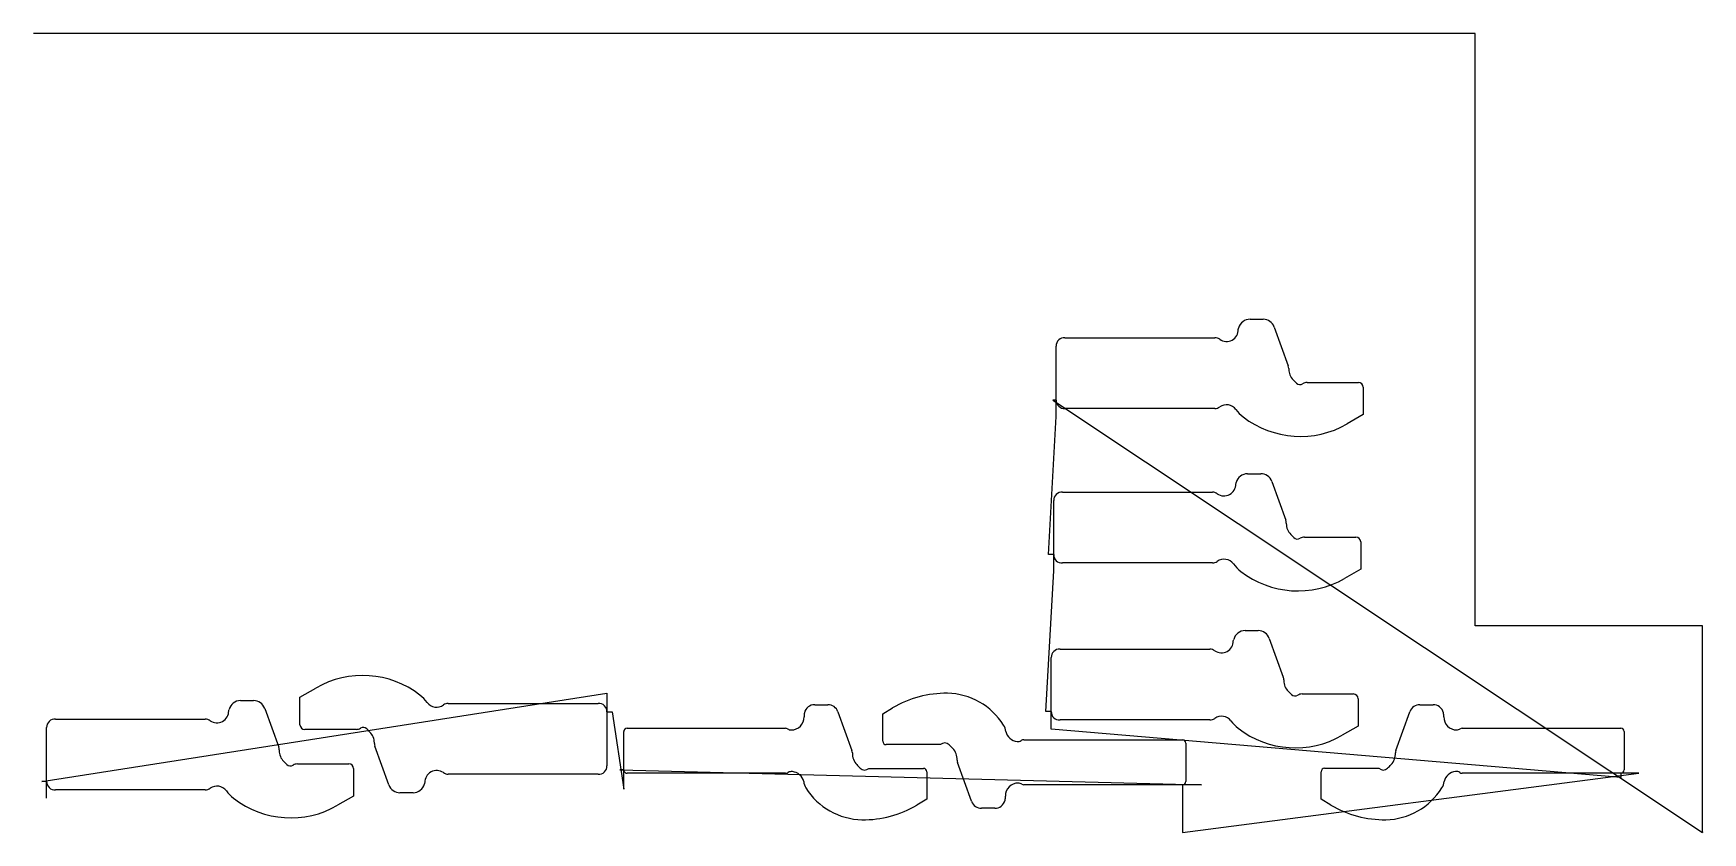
# Model space of a CAD drawing. Header units: metres. Extents: x 260 to 2740, y 0 to 1186.
import ezdxf

# ---------------------------------------------------------------- set-up
doc = ezdxf.new("R2010")
doc.units = ezdxf.units.M

msp = doc.modelspace()

# ---------------------------------------------------------------- linework, layer by layer
at = {"layer": 'TOOL_0'}
for p, q in [((260.978, 1186.463), (259.978, 1186.463)), ((2401.885, 1186.463), (260.978, 1186.463)), ((2401.885, 307.009), (2401.885, 1186.463)), ((2067.539, 762.125), (2087.02, 762.125)), ((2103.473, 750.586), (2124.291, 693.127)), ((1779.538, 642.126), (1779.538, 722.126)), ((1792.538, 734.626), (2015.225, 734.626)), ((2125.039, 688.869), (2125.039, 687.98)), ((2131.629, 672.07), (2136.378, 667.321)), ((2152.217, 668.124), (2228.539, 668.124)), ((2235.539, 661.124), (2235.539, 620.469)), ((1779.539, 642.124), (1774.478, 642.124)), ((1774.478, 642.124), (2739.858, -0.007)), ((1779.538, 617.644), (1779.538, 642.126)), ((2015.226, 629.624), (1792.539, 629.624)), ((2235.539, 620.469), (2211.737, 606.727)), ((1768.231, 412.807), (1779.538, 617.644)), ((2063.852, 532.808), (2083.333, 532.808)), ((2099.786, 521.269), (2120.604, 463.81)), ((1788.851, 505.309), (2011.538, 505.309)), ((1775.851, 412.809), (1775.851, 492.809)), ((2121.352, 459.552), (2121.352, 458.663)), ((2127.942, 442.753), (2132.691, 438.004)), ((2148.53, 438.807), (2224.852, 438.807)), ((2231.852, 431.807), (2231.852, 391.152)), ((1775.852, 412.807), (1768.231, 412.807)), ((1775.851, 388.455), (1775.851, 412.809)), ((2011.539, 400.307), (1788.852, 400.307)), ((1764.353, 179.79), (1775.851, 388.455)), ((2231.852, 391.152), (2208.05, 377.41)), ((2060.165, 299.791), (2079.646, 299.791)), ((2739.858, 307.009), (2401.885, 307.009)), ((2739.858, 0.993), (2739.858, 307.009)), ((2096.099, 288.252), (2116.917, 230.793)), ((1772.164, 179.792), (1772.164, 259.792)), ((1785.164, 272.292), (2007.851, 272.292)), ((2117.665, 226.535), (2117.665, 225.646)), ((272.435, 75.928), (1112.038, 206.952)), ((656.039, 200.869), (679.841, 214.611)), ((656.039, 160.214), (656.039, 200.869)), ((1112.038, 206.952), (1112.038, 179.213)), ((2124.255, 209.736), (2129.004, 204.987)), ((2144.843, 205.79), (2221.165, 205.79)), ((2228.165, 198.79), (2228.165, 158.135)), ((567.674, 195.929), (587.155, 195.929)), ((603.608, 184.39), (624.426, 126.931)), ((876.352, 191.714), (1099.039, 191.714)), ((1112.038, 179.213), (1112.038, 99.213)), ((1112.039, 179.214), (1119.655, 179.214)), ((1119.655, 179.214), (1136.968, 64.234)), ((1420.818, 189.829), (1440.299, 189.829)), ((1455.248, 179.345), (1476.066, 121.886)), ((1521.811, 176.157), (1536.395, 185.076)), ((1521.811, 135.528), (1521.811, 176.157)), ((1772.165, 179.79), (1764.353, 179.79)), ((1772.164, 153.727), (1772.164, 179.792)), ((2284.211, 121.95), (2305.029, 179.409)), ((2319.978, 189.893), (2339.459, 189.893)), ((279.673, 75.93), (279.673, 155.93)), ((292.673, 168.43), (515.36, 168.43)), ((739.361, 153.214), (663.039, 153.214)), ((759.949, 149.268), (755.2, 154.017)), ((1136.968, 93.029), (1136.968, 149.829)), ((1141.968, 154.829), (1377.526, 154.829)), ((2618.309, 81.781), (1772.164, 153.727)), ((2007.852, 167.29), (1785.165, 167.29)), ((2228.165, 158.135), (2204.363, 144.393)), ((2382.751, 154.893), (2618.309, 154.893)), ((2623.309, 149.893), (2623.309, 93.093)), ((766.539, 132.469), (766.539, 133.358)), ((788.105, 70.752), (767.287, 128.211)), ((1607.754, 130.528), (1526.811, 130.528)), ((1731.453, 137.826), (1967.011, 137.826)), ((1972.011, 132.826), (1972.011, 76.026)), ((625.174, 122.673), (625.174, 121.784)), ((631.764, 105.874), (636.513, 101.125)), ((652.352, 101.928), (728.674, 101.928)), ((1653.732, 46.512), (1632.914, 103.971)), ((279.674, 75.928), (272.435, 75.928)), ((279.673, 51.303), (279.673, 75.93)), ((735.674, 94.928), (735.674, 54.273)), ((1099.038, 86.713), (876.351, 86.713)), ((1136.969, 93.031), (1131.378, 93.031)), ((1131.378, 93.031), (1995.586, 71.028)), ((1136.968, 64.234), (1136.968, 93.029)), ((1377.527, 88.031), (1141.969, 88.031)), ((1501.225, 95.329), (1582.168, 95.329)), ((1587.168, 90.329), (1587.168, 49.7)), ((1967.011, -0.001), (2645.108, 88.094)), ((2173.108, 49.764), (2173.108, 90.393)), ((2178.108, 95.393), (2259.051, 95.393)), ((2618.308, 88.094), (2382.75, 88.094)), ((2645.108, 88.094), (2618.308, 88.094)), ((2618.309, 88.093), (2618.309, 81.781)), ((515.361, 63.428), (292.674, 63.428)), ((735.674, 54.273), (711.872, 40.531)), ((824.038, 59.213), (804.558, 59.213)), ((1587.168, 49.7), (1572.584, 40.781)), ((1967.011, 71.028), (1731.453, 71.028)), ((1995.586, 71.028), (1967.011, 71.028)), ((1967.011, 71.026), (1967.011, 62.789)), ((1967.011, 62.789), (1967.011, -0.001)), ((2187.692, 40.845), (2173.108, 49.764)), ((1688.161, 36.028), (1668.681, 36.028)), ((2739.858, -0.007), (2739.858, 0.993)), ((2739.858, 0.993), (2739.858, -0.007)), ((2739.858, -0.007), (2739.858, 0.993))]:
    msp.add_line(p, q, dxfattribs=at)
for centre, radius, start, end in [((2032.538, 746.626), 17.5, 234.754243, 1.715773), ((2028.809, 754.625), 22.5, 340.596267, 345.522786), ((2067.539, 744.625), 17.5, 90, 165.522241), ((2087.02, 744.625), 17.5, 19.915692, 90), ((1791.526, 722.669), 12, 85.162209, 182.593457), ((2015.225, 722.126), 12.5, 54.751127, 90), ((2112.539, 688.869), 12.5, 0, 19.916531), ((2147.539, 687.98), 22.5, 180, 225), ((2141.681, 672.624), 7.5, 225, 301.789174), ((2152.217, 655.624), 12.5, 90, 121.789174), ((2228.539, 661.124), 7, 0, 90), ((1791.527, 641.581), 12, 177.406543, 274.837791), ((2015.226, 642.124), 12.5, 270, 305.248873), ((2032.539, 617.625), 17.5, 36.869898, 125.247646), ((2092.539, 662.624), 57.5, 216.8691, 232.28189), ((2142.309, 726.979), 138.855, 232.282444, 300.00017), ((2063.852, 515.308), 17.5, 90, 165.522241), ((2083.333, 515.308), 17.5, 19.915692, 90), ((1787.839, 493.352), 12, 85.162209, 182.593457), ((2011.538, 492.809), 12.5, 54.751127, 90), ((2028.851, 517.309), 17.5, 234.754243, 1.715773), ((2025.122, 525.308), 22.5, 340.596267, 345.522786), ((2108.852, 459.552), 12.5, 0, 19.916531), ((2143.852, 458.663), 22.5, 180, 225), ((2137.994, 443.307), 7.5, 225, 301.789174), ((2148.53, 426.307), 12.5, 90, 121.789174), ((2224.852, 431.807), 7, 0, 90), ((1787.84, 412.264), 12, 177.406543, 274.837791), ((2011.539, 412.807), 12.5, 270, 305.248873), ((2028.852, 388.308), 17.5, 36.869898, 125.247646), ((2088.852, 433.307), 57.5, 216.8691, 232.28189), ((2138.622, 497.662), 138.855, 232.282444, 300.00017), ((2060.165, 282.291), 17.5, 90, 165.522241), ((2079.646, 282.291), 17.5, 19.915692, 90), ((2025.164, 284.292), 17.5, 234.754243, 1.715773), ((2021.435, 292.291), 22.5, 340.596267, 345.522786), ((1784.152, 260.335), 12, 85.162209, 182.593457), ((2007.851, 259.792), 12.5, 54.751127, 90), ((749.269, 94.359), 138.855, 52.283023, 120.00017), ((2105.165, 226.535), 12.5, 0, 19.916531), ((2140.165, 225.646), 22.5, 180, 225), ((799.039, 158.714), 57.5, 36.869898, 52.283288), ((1615.751, 51.315), 155.529, 89.159664, 120.679262), ((1615.751, 105.778), 101.075, 32.163594, 88.70687), ((2134.307, 210.29), 7.5, 225, 301.789174), ((2144.843, 193.29), 12.5, 90, 121.789174), ((2221.165, 198.79), 7, 0, 90), ((532.673, 180.43), 17.5, 234.754243, 1.715773), ((528.944, 188.429), 22.5, 340.596267, 345.522786), ((567.674, 178.429), 17.5, 90, 165.522241), ((587.155, 178.429), 17.5, 19.915692, 90), ((859.039, 203.714), 17.5, 216.869898, 305.245757), ((876.352, 179.214), 12.5, 90, 125.248873), ((1100.051, 179.757), 12, 357.406543, 94.837791), ((1435.81, 172.311), 30.9, 169.630141, 181.010615), ((1420.832, 173.911), 15.918, 90.050392, 165.587494), ((1440.284, 173.907), 15.922, 19.971423, 89.946022), ((1784.153, 179.247), 12, 177.406543, 274.837791), ((2319.993, 173.971), 15.921, 90.053978, 160.028577), ((2339.445, 173.975), 15.918, 14.40902, 89.949608), ((2324.467, 172.375), 30.9, 358.989385, 10.368035), ((291.661, 156.473), 12, 85.162209, 182.593457), ((515.36, 155.93), 12.5, 54.751127, 90), ((663.039, 160.214), 7, 180, 270), ((739.361, 165.714), 12.5, 270, 301.789174), ((749.897, 148.714), 7.5, 45, 121.789174), ((744.039, 133.358), 22.5, 0, 45), ((1141.968, 149.829), 5, 90, 180), ((1377.495, 148.809), 6.02, 60.939849, 89.704958), ((1385.863, 161.706), 9.377, 234.509912, 269.725041), ((1385.818, 171.429), 19.1, 270, 1.010979), ((1682.764, 147.969), 21.886, 5.661101, 32.052557), ((1723.169, 154.446), 19.119, 193.052793, 264.826733), ((2007.852, 179.79), 12.5, 270, 305.248873), ((2025.165, 155.291), 17.5, 36.869898, 125.247646), ((2085.165, 200.29), 57.5, 216.8691, 232.28189), ((2134.935, 264.645), 138.855, 232.282444, 300.00017), ((2374.459, 171.493), 19.1, 178.989021, 270), ((2374.414, 161.77), 9.377, 270.274959, 305.490088), ((2382.782, 148.873), 6.02, 90.295042, 119.060151), ((2618.309, 149.893), 5, 0, 90), ((612.674, 122.673), 12.5, 0, 19.916531), ((779.039, 132.469), 12.5, 180, 199.916531), ((1526.811, 135.528), 5, 180, 270), ((1614.019, 123.928), 9.1, 45, 133.508375), ((1484.877, -9.963), 195.122, 43.736021, 45.98611), ((1608.014, 108.495), 24.262, 358.084396, 42.64812), ((1722.922, 145.067), 9.775, 261.309541, 299.179278), ((1731.551, 131.419), 6.408, 90.876315, 127.071964), ((1967.011, 132.826), 5, 0, 90), ((647.674, 121.784), 22.5, 180, 225), ((641.816, 106.428), 7.5, 225, 301.789174), ((652.352, 89.428), 12.5, 90, 121.789174), ((728.674, 94.928), 7, 0, 90), ((1100.05, 98.67), 12, 265.162209, 2.593457), ((1465.818, 118.173), 10.9, 0, 19.916191), ((1500.966, 117.362), 24.262, 178.084396, 222.64812), ((1624.103, 235.82), 195.122, 223.736021, 225.985695), ((1643.162, 107.684), 10.9, 180, 199.916191), ((2136.174, 235.884), 195.122, 314.01389, 316.263564), ((2259.31, 117.426), 24.262, 317.350143, 1.915525), ((2294.459, 118.237), 10.9, 160.083809, 180), ((291.662, 75.385), 12, 177.406543, 274.837791), ((859.038, 74.713), 17.5, 54.754243, 181.719143), ((876.351, 99.213), 12.5, 234.751127, 270), ((1141.969, 93.031), 5, 180, 270), ((1377.429, 94.438), 6.408, 270.876315, 307.071964), ((1386.058, 80.79), 9.775, 81.309541, 119.179278), ((1385.811, 71.411), 19.119, 13.052793, 84.826733), ((1426.215, 77.889), 21.886, 185.663965, 212.052557), ((1494.96, 101.929), 9.1, 224.995548, 313.508375), ((1582.168, 90.329), 5, 0, 90), ((1967.011, 76.026), 5, 270, 0), ((2178.108, 90.393), 5, 90, 180), ((2265.316, 101.993), 9.1, 226.491625, 315), ((2334.062, 77.952), 21.886, 327.943834, 354.336035), ((2374.466, 71.475), 19.119, 95.173537, 166.950126), ((2374.219, 80.853), 9.776, 60.820722, 98.690459), ((2382.848, 94.501), 6.408, 232.928036, 269.123685), ((2618.309, 93.093), 5, 270, 0), ((515.361, 75.928), 12.5, 270, 305.248873), ((532.674, 51.429), 17.5, 36.869898, 125.247646), ((592.674, 96.428), 57.5, 216.8691, 232.28189), ((642.444, 160.783), 138.855, 232.282444, 300.00017), ((804.558, 76.713), 17.5, 199.915692, 270), ((824.038, 76.713), 17.5, 270, 345.522241), ((862.768, 66.713), 22.5, 160.596267, 165.522786), ((1493.228, 120.079), 101.075, 212.163114, 268.706303), ((1673.169, 53.546), 30.9, 349.631965, 1.010615), ((1723.161, 54.428), 19.1, 90, 181.010979), ((1723.116, 64.151), 9.377, 54.509912, 89.725041), ((1731.484, 77.048), 6.02, 240.939849, 269.704958), ((2267.048, 120.142), 101.075, 271.29313, 327.836406), ((1493.228, 174.542), 155.529, 269.159296, 300.679262), ((1668.696, 51.95), 15.922, 199.971423, 269.946022), ((1688.147, 51.946), 15.918, 270.050392, 345.59098), ((2267.048, 174.606), 155.53, 239.320738, 270.84033)]:
    msp.add_arc(centre, radius, start, end, dxfattribs=at)

doc.saveas('drawing.dxf')
